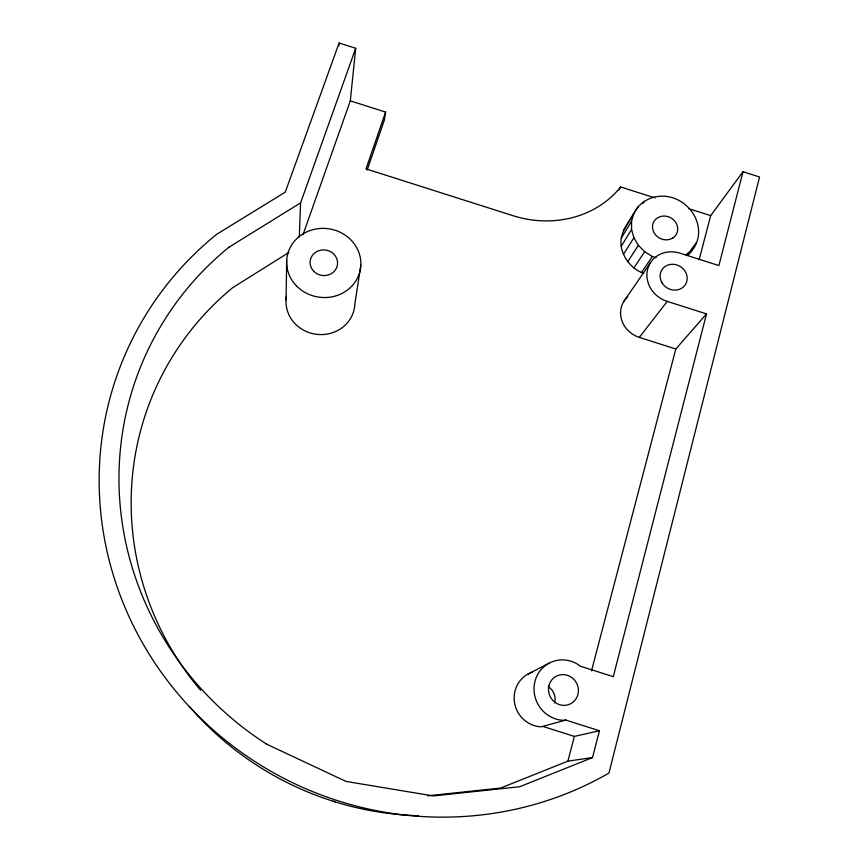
<?xml version="1.0" encoding="UTF-8"?>
<svg xmlns="http://www.w3.org/2000/svg" width="860" height="860" viewBox="0 0 860 860"><rect width="100%" height="100%" fill="white"/><g stroke="black" fill="none" stroke-linecap="round" stroke-linejoin="round"><path stroke-width="1.29" d="M286.058 299.893L286.681 260.311M299.312 236.951L300.591 202.885L355.707 48.289L339.119 43L285.284 192.135L216.752 234.264A336.658 325.36 26.7 0 0 106.425 548.594A336.658 325.36 26.7 0 0 338.668 801.004L340.474 801.574A336.658 325.36 26.7 0 0 608.955 773.065L759.563 176.988L742.997 171.71L710.672 215.645L699.148 259.688M338.915 45.655L339.119 43M302.989 234.758L350.31 100.856L355.707 48.289M360.845 265.106L354.836 304.193A34.465 32.293 7.6 0 1 316.813 334.346A34.465 32.293 7.6 0 1 286.488 296.302M350.31 100.856L385.592 112.09L384.366 120.024L367.166 170.011M266.536 744.115L346 781.417L433.289 795.941L519.719 786.728L592.54 757.553L599.42 730.742L565.826 720.089L563.408 720.325A30.53 29.111 62.9 0 1 535.017 681.152A30.53 29.111 62.9 0 1 578.135 664.543L580.027 666.102L613.288 676.659L706.522 313.9L667.231 301.398A27.369 24.768 30.8 0 1 647.688 269.029A27.369 24.768 30.8 0 1 680.024 253.184L718.895 265.568L742.997 171.71M427.581 795.822L500.617 788.05L567.901 761.143L574.383 736.407L599.42 730.742M591.519 670.854L675.809 348.999L706.522 313.9M687.634 255.463C715.445 229.9 685.592 187.512 651.977 197.736C644.118 200.412 637.496 205.916 633.809 213.398C627.811 223.535 619.168 233.737 621.199 246.368C623.242 258.537 632.111 269.298 643.753 273.405M621.189 238.274L631.552 221.213L633.809 213.398M385.592 112.09L366.037 168.893L512.979 215.677A100.179 89.569 20.2 0 0 620.64 186.964L654.879 197.875M618.963 189.995L620.64 186.964M638.195 206.583L623.403 230.652M643.054 203.444L644.387 201.251M621.199 246.368L631.573 229.523L631.552 221.213M623.436 254.377L633.895 237.747L631.573 229.523M627.757 261.752L638.356 245.326L633.895 237.747M633.874 267.976L644.667 251.733L638.356 245.326M641.366 272.62L652.396 256.506L656.083 257.71M623.779 301.473L650.3 262.966M687.301 254.797L688.828 252.743M691.128 249.669L696.492 242.477M627.671 296.818A25.413 23.231 31.3 0 0 621.49 319.415A25.413 23.231 31.3 0 0 639.324 337.389L667.231 301.398M686.033 254.818L692.192 249.368M288.852 252.475L232.619 287.735A293.572 285.208 27.5 0 0 200.681 690.386M229.04 247.142L300.591 202.885M527.965 674.1L548.873 663.275M532.265 672.24A28.154 26.939 65 0 0 514.516 702.599A28.154 26.939 65 0 0 541.166 726.808L565.826 720.089M567.901 761.143L592.54 757.553M333.089 801.219L335.475 801.724L333.089 801.219A307.428 298.979 27.7 0 1 189.426 706.533M543.402 726.592L574.383 736.407M689.118 208.776L710.672 215.645M639.324 337.389L675.809 348.999M644.667 251.733L652.396 256.506M418.605 815.753A307.428 298.979 27.7 0 1 334.723 801.746M548.314 686.753A14.33 13.706 65 0 1 554.668 702.964M266.536 744.104A317.49 306.762 26.7 0 1 229.04 247.142M672.907 237.93L670.069 239.274A12.9 11.588 28.6 0 1 654.245 233.049A12.9 11.588 28.6 0 1 657.362 217.935L660.2 216.612A12.9 11.588 28.6 0 1 675.981 222.847A12.9 11.588 28.6 0 1 672.907 237.93M662.082 282.897A13.867 12.545 30.8 0 0 685.528 284.37A13.867 12.545 30.8 0 0 673.348 264.31A13.867 12.545 30.8 0 0 662.082 282.897M549.002 685.42A15.534 14.813 62.9 0 0 567.321 704.996A15.534 14.813 62.9 0 0 574.039 679.54A15.534 14.813 62.9 0 0 549.002 685.42M296.442 285.864A37.173 34.54 8.2 0 0 359.179 273.953A37.173 34.54 8.2 0 0 315.62 229.061A37.173 34.54 8.2 0 0 296.442 285.864M313.663 271.19A13.781 12.803 8.2 0 0 336.937 266.88A13.781 12.803 8.2 0 0 320.877 250.163A13.781 12.803 8.2 0 0 313.663 271.19"/></g></svg>
